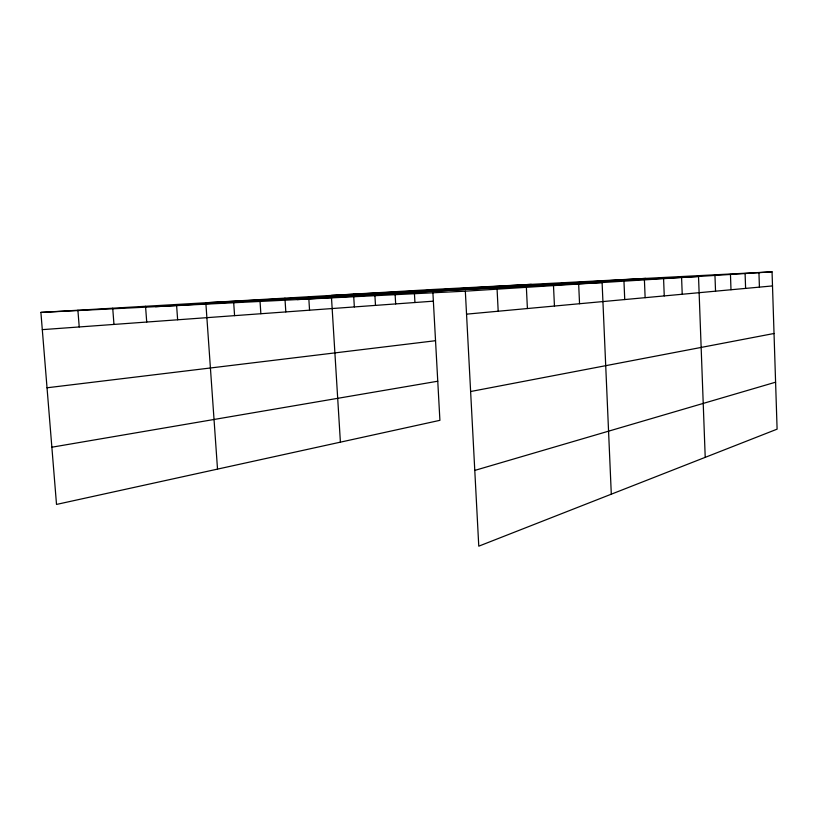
<?xml version="1.0" encoding="UTF-8"?>
<svg xmlns="http://www.w3.org/2000/svg" width="818" height="818" viewBox="0 0 818 818"><rect width="100%" height="100%" fill="white"/><g stroke="black" fill="none" stroke-linecap="round" stroke-linejoin="round"><path stroke-width="1.23" d="M474.777 470.411L775.597 382.19M470.616 391.525L774.033 333.488M51.861 447.211L437.763 381.219M47.025 387.783L435.534 340.707M466.546 314.153L772.509 285.922M42.301 329.644L433.366 301.177M465.33 291.177L772.049 271.832L777.1 429.153L478.775 546.168L465.33 291.177L40.9 312.404L56.514 504.43L439.91 420.329L432.916 292.987M297.21 299.582L645.801 278.396M40.9 312.404L432.722 289.48L772.049 271.832M155.492 306.678L531.291 284.347M331.351 295.41L698.521 276.464L705.218 457.344M205.839 302.752L602.099 282.547L611.302 494.184M77.904 310.237L79.223 326.955M112.72 308.202L113.968 324.429M145.543 306.28L146.719 322.036M176.616 305.646L177.639 319.787M205.921 303.999L217.516 469.113M233.672 302.343L234.582 315.646M260.001 300.768L260.86 313.734M284.92 298.13L285.819 311.914M308.785 297.956L309.552 310.186M331.494 297.793L340.4 442.149M374.9 295.37L375.493 305.39M353.57 294.112L354.347 306.924M394.961 291.689L395.667 303.918M414.399 292.946L414.941 302.517M497.078 289.173L498.193 311.229M526.373 287.322L527.405 308.539M553.489 285.615L554.451 306.044M578.663 284.03L579.553 303.723M623.96 281.167L624.737 299.552M644.41 279.879L645.136 297.67M663.582 278.672L664.257 295.911M681.588 277.537L682.222 294.245M714.963 275.431L715.535 291.177M745.096 273.529L745.607 288.396M730.464 274.449L730.995 289.746M758.94 272.66L759.421 287.128"/></g></svg>
